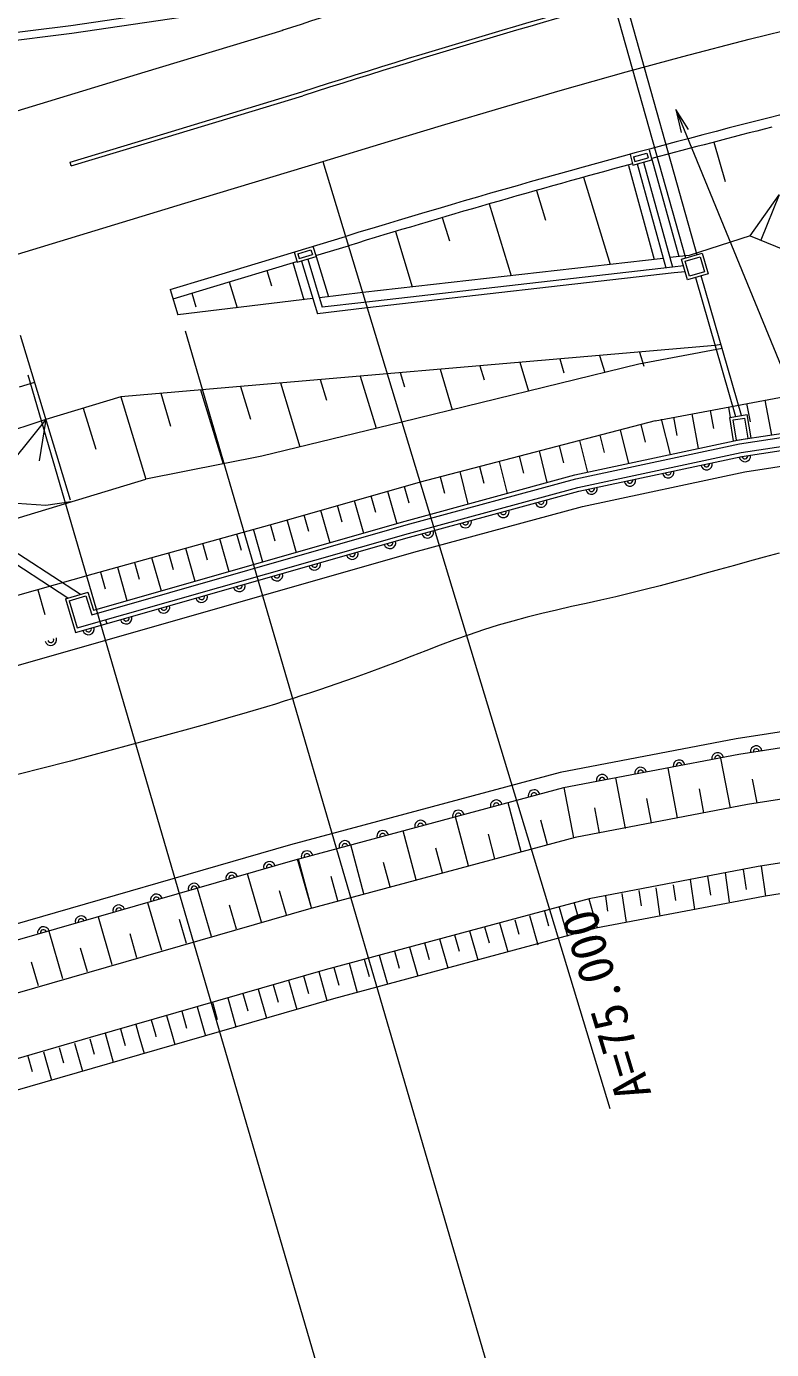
# Model space of a CAD drawing. Units: millimetres, scale not verified. Extents: x 40000 to 680000, y 20000 to 380000.
# Drawn here: x 300967 to 338998, y 259584 to 327105 of the extents above; entities that cross this region are included whole.
import ezdxf
from ezdxf.enums import TextEntityAlignment as Align

# ---------------------------------------------------------------- set-up
doc = ezdxf.new("R2010")
doc.units = ezdxf.units.MM
doc.header["$LTSCALE"] = 1000
doc.linetypes.add('CHAIN', pattern=[18.5, 12, -1.5, 3.5, -1.5])
for name, color, linetype, lineweight in [('M-BGD', 7, 'Continuous', 13), ('M-BMK', 2, 'CHAIN', 13), ('M-STR-HTXT', 7, 'Continuous', 13)]:
    doc.layers.add(name, color=color, linetype=linetype, lineweight=lineweight)
doc.styles.add('ＭＳ ゴシック', font='')
doc.styles.get('ＭＳ ゴシック').set_extended_font_data('MS Gothic')

# ---------------------------------------------------------------- blocks, each defined once
blk = doc.blocks.new('open_arrow')
at = {"color": 0, "linetype": 'Continuous', "lineweight": -2}
blk.add_lwpolyline([(7.5, 1.25), (0, 0), (7.5, -1.25)], dxfattribs=at)

msp = doc.modelspace()

# ---------------------------------------------------------------- linework, layer by layer
at = {"layer": 'M-BGD'}
for p, q in [((330151, 331155), (334606, 315289)), ((330729, 331317), (335183, 315455)), ((309543, 327659), (303282, 326737)), ((307026, 324785), (314067, 326920)), ((303282, 326737), (297219, 325995)), ((297457, 321884), (307026, 324785)), ((307984, 321627), (315024, 323762)), ((308042, 321436), (315082, 323570)), ((303199, 320176), (307984, 321627)), ((303257, 319985), (308042, 321436)), ((332743, 320811), (332885, 320299)), ((336047, 321200), (336624, 319194)), ((303257, 319985), (303199, 320176)), ((331774, 320562), (331921, 320032)), ((331921, 320032), (332885, 320299)), ((331959, 320458), (332634, 320644)), ((331959, 320458), (332026, 320217)), ((332026, 320217), (332700, 320403)), ((332138, 320092), (333606, 314782)), ((332456, 320180), (333938, 314819)), ((332634, 320644), (332700, 320403)), ((332886, 320331), (334260, 315365)), ((329405, 319411), (330754, 314960)), ((331685, 320023), (331689, 320007)), ((331691, 320002), (333014, 315217)), ((326997, 318737), (327457, 317220)), ((324593, 318050), (325704, 314385)), ((337904, 316416), (339389, 318507)), ((339389, 318507), (338454, 316193)), ((322192, 317351), (322552, 316164)), ((310218, 314258), (317258, 316393)), ((319796, 316640), (320654, 313809)), ((337904, 316416), (334796, 315420)), ((337904, 316416), (342102, 314719)), ((314630, 315596), (314789, 315070)), ((314789, 315070), (315746, 315360)), ((314817, 315496), (315487, 315699)), ((314817, 315496), (314889, 315257)), ((314889, 315257), (315559, 315460)), ((315487, 315699), (315559, 315460)), ((315587, 315886), (315746, 315360)), ((315732, 315408), (317404, 315914)), ((315756, 315363), (316378, 313312)), ((334796, 315420), (333803, 315307)), ((310363, 313780), (314775, 315117)), ((313234, 314650), (313470, 313874)), ((314555, 315051), (315127, 313162)), ((315005, 315135), (315822, 312439)), ((315321, 315231), (316066, 312771)), ((333472, 315269), (318129, 313522)), ((333938, 314819), (318187, 313025)), ((334500, 314883), (333938, 314819)), ((308304, 313678), (310218, 314258)), ((311320, 314070), (311719, 312753)), ((334019, 314527), (318221, 312727)), ((334584, 314591), (334019, 314527)), ((335121, 314292), (337162, 307197)), ((337460, 307246), (335409, 314375)), ((308304, 313678), (308695, 312390)), ((308449, 313200), (310363, 313780)), ((309406, 313490), (309614, 312804)), ((318129, 313522), (315919, 313257)), ((315586, 313217), (308695, 312390)), ((318221, 312727), (315822, 312439)), ((318187, 313025), (316066, 312771)), ((300648, 311357), (303201, 302940)), ((336119, 310823), (305782, 308211)), ((336477, 310664), (332231, 309868)), ((336418, 310867), (336119, 310823)), ((326149, 309965), (326595, 308494)), ((328186, 310140), (328404, 309422)), ((330223, 310315), (330487, 309443)), ((332260, 310491), (332477, 309773)), ((318002, 309263), (318811, 306596)), ((320039, 309439), (320257, 308721)), ((332231, 309868), (320131, 306919)), ((322076, 309614), (322703, 307546)), ((324113, 309789), (324330, 309072)), ((301381, 308939), (300588, 308698)), ((311892, 308737), (312400, 307062)), ((313929, 308913), (314920, 305644)), ((315966, 309088), (316285, 308035)), ((333061, 306985), (342368, 308723)), ((305782, 308211), (301954, 307050)), ((305782, 308211), (307059, 304000)), ((307819, 308386), (308327, 306712)), ((309856, 308562), (311003, 304779)), ((338659, 308030), (338991, 306255)), ((303868, 307631), (304506, 305525)), ((334928, 307334), (335260, 305559)), ((335861, 307508), (336034, 306584)), ((336794, 307682), (336893, 307153)), ((336867, 307149), (337755, 307295)), ((337726, 307856), (337899, 306933)), ((337950, 306111), (337755, 307295)), ((301954, 307050), (296071, 305084)), ((301954, 307050), (298615, 302885)), ((301954, 307050), (301624, 304938)), ((320131, 306919), (312974, 305168)), ((333061, 306985), (321059, 303856)), ((332320, 306792), (332544, 305895)), ((333371, 307066), (333821, 305261)), ((333994, 307159), (334167, 306235)), ((337061, 305965), (336867, 307149)), ((337039, 307025), (337631, 307122)), ((337209, 305989), (337039, 307025)), ((337334, 306002), (343740, 306980)), ((337370, 305805), (343761, 306781)), ((337802, 306086), (337631, 307122)), ((328965, 304216), (337334, 306002)), ((329191, 305976), (329596, 304350)), ((330230, 306247), (330451, 305362)), ((331270, 306518), (331698, 304799)), ((337061, 305965), (337950, 306111)), ((337451, 305362), (343810, 306334)), ((337487, 305165), (343832, 306135)), ((327134, 305440), (327536, 303828)), ((328163, 305708), (328381, 304834)), ((329012, 304021), (337370, 305805)), ((329118, 303584), (337451, 305362)), ((337631, 304378), (346137, 305677)), ((312974, 305168), (307059, 304000)), ((324093, 304648), (324306, 303795)), ((325100, 304910), (325507, 303277)), ((326117, 305175), (326332, 304312)), ((329165, 303389), (337487, 305165)), ((293661, 299938), (307059, 304000)), ((321059, 303856), (313990, 301818)), ((320294, 301861), (328965, 304216)), ((320348, 301669), (329012, 304021)), ((322091, 304126), (322301, 303284)), ((323087, 304386), (323499, 302732)), ((329354, 302611), (337631, 304378)), ((303087, 297936), (294701, 303368)), ((303725, 298119), (295327, 303558)), ((319395, 303388), (319868, 301724)), ((320245, 303627), (320481, 302796)), ((320468, 301235), (329118, 303584)), ((320522, 301042), (329165, 303389)), ((301959, 302650), (298615, 302885)), ((303231, 302840), (301959, 302650)), ((316834, 302667), (317072, 301832)), ((317689, 302908), (318164, 301239)), ((318542, 303148), (318779, 302315)), ((320737, 300272), (329354, 302611)), ((304382, 297318), (320294, 301861)), ((314263, 301944), (314741, 300265)), ((315121, 302186), (315359, 301347)), ((315979, 302427), (316455, 300753)), ((303561, 296408), (320468, 301235)), ((304296, 297086), (320348, 301669)), ((313990, 301818), (304348, 299155)), ((311680, 301217), (311920, 300374)), ((312543, 301460), (313022, 299776)), ((313403, 301702), (313642, 300861)), ((303475, 296175), (320522, 301042)), ((309087, 300488), (309569, 298794)), ((309953, 300731), (310193, 299886)), ((310818, 300975), (311298, 299286)), ((295671, 293115), (320737, 300272)), ((307352, 300000), (307836, 298301)), ((308220, 300244), (308461, 299396)), ((304348, 299155), (294725, 296426)), ((304739, 299264), (304982, 298411)), ((305612, 299510), (306097, 297806)), ((306482, 299755), (306724, 298904)), ((301541, 298359), (301902, 297094)), ((302953, 297898), (303475, 296175)), ((302955, 297899), (304109, 298228)), ((303140, 297796), (304006, 298043)), ((303140, 297796), (303561, 296408)), ((304006, 298043), (304296, 297086)), ((304107, 298228), (304382, 297318)), ((304715, 296737), (304773, 296548)), ((305004, 296820), (305062, 296628)), ((344943, 291965), (337187, 290742)), ((345039, 291170), (337324, 289953)), ((337187, 290742), (328206, 289034)), ((337324, 289953), (328385, 288254)), ((336895, 287225), (336416, 289768)), ((328206, 289034), (314445, 285336)), ((334201, 286713), (333721, 289260)), ((331543, 286175), (331056, 288757)), ((345351, 288587), (337770, 287392)), ((338256, 287484), (338028, 288697)), ((328385, 288254), (314659, 284566)), ((328900, 285706), (328418, 288260)), ((332869, 286460), (332633, 287710)), ((335548, 286969), (335316, 288201)), ((326218, 284989), (325546, 287489)), ((337770, 287392), (328966, 285718)), ((330221, 285941), (329979, 287225)), ((323538, 284272), (322868, 286770)), ((327559, 285347), (327223, 286598)), ((328966, 285718), (315358, 282061)), ((320861, 283556), (320191, 286051)), ((324878, 284631), (324542, 285880)), ((314445, 285336), (275997, 274233)), ((318187, 282841), (317518, 285333)), ((322200, 283914), (321865, 285162)), ((345737, 285399), (338320, 284229)), ((314659, 284566), (279413, 274387)), ((315516, 282127), (314797, 284602)), ((315516, 282127), (314847, 284616)), ((319524, 283199), (319190, 284445)), ((312957, 281395), (312241, 283859)), ((316852, 282484), (316517, 283729)), ((338320, 284229), (329683, 282587)), ((335734, 283737), (335874, 282772)), ((336631, 283908), (336843, 282437)), ((337546, 284082), (337694, 283054)), ((338461, 284251), (338681, 282727)), ((345977, 283877), (338584, 282711)), ((310409, 280666), (309696, 283120)), ((314236, 281761), (313878, 282995)), ((332229, 283006), (332341, 282225)), ((333093, 283149), (333301, 281707)), ((333974, 283294), (334090, 282496)), ((334838, 283567), (335058, 282041)), ((307871, 279940), (307161, 282383)), ((311683, 281030), (311326, 282260)), ((329683, 282587), (316219, 278969)), ((328916, 282372), (329126, 281630)), ((329671, 282584), (330091, 281103)), ((338584, 282711), (330027, 281084)), ((330518, 282723), (330628, 281960)), ((331364, 282863), (331579, 281379)), ((315358, 282061), (290514, 274886)), ((305344, 279217), (304637, 281650)), ((326646, 281735), (327069, 280245)), ((327404, 281947), (327615, 281203)), ((328161, 282160), (328582, 280674)), ((302827, 278498), (302123, 280920)), ((309140, 280303), (308784, 281527)), ((330027, 281084), (316633, 277485)), ((323586, 280949), (324006, 279467)), ((324350, 281154), (324579, 280347)), ((325113, 281359), (325534, 279877)), ((325887, 281521), (326099, 280776)), ((306607, 279579), (306253, 280798)), ((321286, 280331), (321526, 279485)), ((322054, 280537), (322475, 279055)), ((322820, 280743), (323054, 279917)), ((304085, 278857), (303733, 280071)), ((318978, 279710), (319398, 278228)), ((319748, 279917), (319993, 279053)), ((320518, 280124), (320939, 278642)), ((301574, 278139), (301222, 279348)), ((316219, 278969), (304218, 275503)), ((315884, 278879), (316307, 277391)), ((316659, 279087), (316915, 278184)), ((317433, 279295), (317854, 277813)), ((318206, 279503), (318456, 278619)), ((313567, 278203), (313820, 277310)), ((314341, 278427), (314762, 276945)), ((315114, 278650), (315370, 277748)), ((311238, 277531), (311659, 276049)), ((312015, 277755), (312266, 276872)), ((312792, 277979), (313212, 276497)), ((308899, 276855), (309144, 275991)), ((309680, 277081), (310053, 275766)), ((310459, 277306), (310707, 276432)), ((316633, 277485), (310795, 275799)), ((306552, 276177), (306711, 275615)), ((307335, 276403), (307548, 275653)), ((308118, 276630), (308385, 275691)), ((304218, 275503), (275865, 267315)), ((310795, 275799), (277186, 266093)), ((304981, 275723), (305033, 275540)), ((305033, 275540), (305401, 274242)), ((305766, 275950), (305872, 275578)), ((305872, 275578), (306006, 275105)), ((306711, 275615), (306972, 274695)), ((307548, 275653), (307577, 275549)), ((308385, 275691), (308539, 275148)), ((310053, 275766), (310101, 275599)), ((302629, 274993), (302850, 274215)), ((303421, 275215), (303826, 273787)), ((304210, 275436), (304430, 274661)), ((301044, 274548), (301265, 273767)), ((301838, 274770), (302246, 273330))]:
    msp.add_line(p, q, dxfattribs=at)
for points in [[(329518, 332127), (326211, 331222), (320378, 329858), (314409, 328824), (309483, 328055), (303228, 327133), (297176, 326393), (291586, 325879), (286349, 325553), (284434, 325468), (281700, 325435), (278431, 325473)], [(339392, 300217), (338629, 300016), (337868, 299812), (337108, 299604), (336348, 299394), (335588, 299184), (334828, 298974), (334067, 298767), (333306, 298564), (332543, 298366), (331794, 298180), (331042, 298003), (330289, 297832), (329535, 297664), (328782, 297496), (328029, 297324), (327278, 297146), (326529, 296959), (325784, 296759), (325043, 296544), (324298, 296309), (323558, 296058), (322823, 295795), (322091, 295522), (321360, 295243), (320631, 294961), (319902, 294680), (319171, 294401), (318438, 294129), (317702, 293867), (317257, 293713), (316811, 293559), (316364, 293407), (315918, 293255), (315471, 293106), (315023, 292958), (314574, 292812), (314125, 292668), (313675, 292527), (313225, 292389), (312229, 292092), (311231, 291802), (310232, 291518), (309231, 291240), (308228, 290966), (307225, 290696), (306221, 290426), (305218, 290158), (304214, 289889), (303211, 289618), (301605, 289198), (299994, 288798)]]:
    msp.add_lwpolyline(points, dxfattribs=at)
for points in [[(334705, 314173), (334401, 315230), (335458, 315534), (335762, 314477)], [(334807, 314358), (334586, 315127), (335355, 315348), (335576, 314579)]]:
    msp.add_lwpolyline(points, close=True, dxfattribs=at)
for centre, radius, start, end in [((459456, -128205), 477784, 105.76285, 107.72323), ((459456, -128205), 474484, 104.96778, 107.72323), ((459456, -128205), 474284, 104.9678, 107.72323), ((380733, 157433), 170239, 98.469, 104.23157), ((455926, -137195), 474311, 104.28631, 106.99878), ((455926, -137195), 473811, 104.28634, 105.05146), ((455926, -137195), 473811, 105.1736, 106.99878), ((337635, 305188), 300, 188.68402, 8.68402), ((337635, 305188), 150, 188.68402, 8.68402), ((335677, 304779), 300, 192.04903, 12.04903), ((335677, 304779), 150, 192.04903, 12.04903), ((331765, 303944), 300, 192.04903, 12.04903), ((331765, 303944), 150, 192.04903, 12.04903), ((333721, 304362), 300, 192.04903, 12.04903), ((333721, 304362), 150, 192.04903, 12.04903), ((329809, 303527), 300, 192.04903, 12.04903), ((329809, 303527), 150, 192.04903, 12.04903), ((327235, 302865), 300, 195.19059, 15.19059), ((327235, 302865), 150, 195.19059, 15.19059), ((323375, 301817), 300, 195.19059, 15.19059), ((323375, 301817), 150, 195.19059, 15.19059), ((325305, 302341), 300, 195.19059, 15.19059), ((325305, 302341), 150, 195.19059, 15.19059), ((321445, 301293), 300, 195.19059, 15.19059), ((321445, 301293), 150, 195.19059, 15.19059), ((319518, 300756), 300, 195.93476, 15.93476), ((319518, 300756), 150, 195.93476, 15.93476), ((317595, 300207), 300, 195.93476, 15.93476), ((317595, 300207), 150, 195.93476, 15.93476), ((313749, 299109), 300, 195.93476, 15.93476), ((313749, 299109), 150, 195.93476, 15.93476), ((315672, 299658), 300, 195.93476, 15.93476), ((315672, 299658), 150, 195.93476, 15.93476), ((311826, 298559), 300, 195.93476, 15.93476), ((311826, 298559), 150, 195.93476, 15.93476), ((309903, 298010), 300, 195.93476, 15.93476), ((309903, 298010), 150, 195.93476, 15.93476), ((307980, 297461), 300, 195.93476, 15.93476), ((307980, 297461), 150, 195.93476, 15.93476), ((304133, 296363), 300, 195.93476, 15.93476), ((306056, 296912), 300, 195.93476, 15.93476), ((306056, 296912), 150, 195.93476, 15.93476), ((302210, 295814), 300, 195.93476, 15.93476), ((302210, 295814), 150, 195.93476, 15.93476), ((304133, 296363), 150, 195.93476, 15.93476), ((338214, 290094), 300, 8.96174, 188.96174), ((334279, 289375), 300, 10.7642, 190.7642), ((336244, 289748), 300, 10.7642, 190.7642), ((336244, 289748), 150, 10.7642, 190.7642), ((338214, 290094), 150, 8.96174, 188.96174), ((332314, 289001), 300, 10.7642, 190.7642), ((332314, 289001), 150, 10.7642, 190.7642), ((334279, 289375), 150, 10.7642, 190.7642), ((330350, 288628), 300, 10.7642, 190.7642), ((330350, 288628), 150, 10.7642, 190.7642), ((326879, 287849), 300, 15.04095, 195.04095), ((326879, 287849), 150, 15.04095, 195.04095), ((323016, 286811), 300, 15.04095, 195.04095), ((324947, 287330), 300, 15.04095, 195.04095), ((324947, 287330), 150, 15.04095, 195.04095), ((321084, 286292), 300, 15.04095, 195.04095), ((321084, 286292), 150, 15.04095, 195.04095), ((323016, 286811), 150, 15.04095, 195.04095), ((319153, 285773), 300, 15.04095, 195.04095), ((319153, 285773), 150, 15.04095, 195.04095), ((315290, 284735), 300, 15.04095, 195.04095), ((317221, 285254), 300, 15.04095, 195.04095), ((317221, 285254), 150, 15.04095, 195.04095), ((313365, 284192), 300, 16.10858, 196.10858), ((313365, 284192), 150, 16.10858, 196.10858), ((315290, 284735), 150, 15.04095, 195.04095), ((311444, 283637), 300, 16.10858, 196.10858), ((311444, 283637), 150, 16.10858, 196.10858), ((309522, 283082), 300, 16.10858, 196.10858), ((309522, 283082), 150, 16.10858, 196.10858), ((305679, 281972), 300, 16.10858, 196.10858), ((307601, 282527), 300, 16.10858, 196.10858), ((307601, 282527), 150, 16.10858, 196.10858), ((303758, 281417), 300, 16.10858, 196.10858), ((303758, 281417), 150, 16.10858, 196.10858), ((305679, 281972), 150, 16.10858, 196.10858), ((301836, 280862), 300, 16.10858, 196.10858), ((301836, 280862), 150, 16.10858, 196.10858)]:
    msp.add_arc(centre, radius, start, end, dxfattribs=at)
at = {"layer": 'M-BMK'}
msp.add_line((316098, 320221), (319447, 321235), dxfattribs=at)
msp.add_lwpolyline([(270929, 306526), (280347, 309382), (289918, 312283), (299488, 315185), (309057, 318087), (316098, 320221), (319447, 321235), (322320, 322099), (325196, 322953), (328214, 323831), (331581, 324785), (334475, 325575), (337862, 326459), (341260, 327297), (344184, 327970), (347608, 328697), (351045, 329356), (354002, 329858), (355025, 330018)], dxfattribs=at)
at = {"layer": 'M-STR-HTXT'}
for p, q in [((316098, 320221), (330750, 271893)), ((309068, 311571), (329939, 240113)), ((301030, 309334), (321467, 239361))]:
    msp.add_line(p, q, dxfattribs=at)
msp.add_lwpolyline([(334114, 322875), (356072, 269346), (373718, 269346)], dxfattribs=at)

# ---------------------------------------------------------------- block references
at = {"layer": 'M-STR-HTXT', "xscale": 160, "yscale": 160, "rotation": 292.3}
msp.add_blockref('open_arrow', (334114, 322875), dxfattribs=at)

# ---------------------------------------------------------------- texts
at = {"layer": 'M-STR-HTXT', "style": 'ＭＳ ゴシック'}
msp.add_text('A=75.000', height=1833, rotation=106.867, dxfattribs=at).set_placement((330551, 277152), align=Align.MIDDLE_CENTER)

doc.saveas('drawing.dxf')
